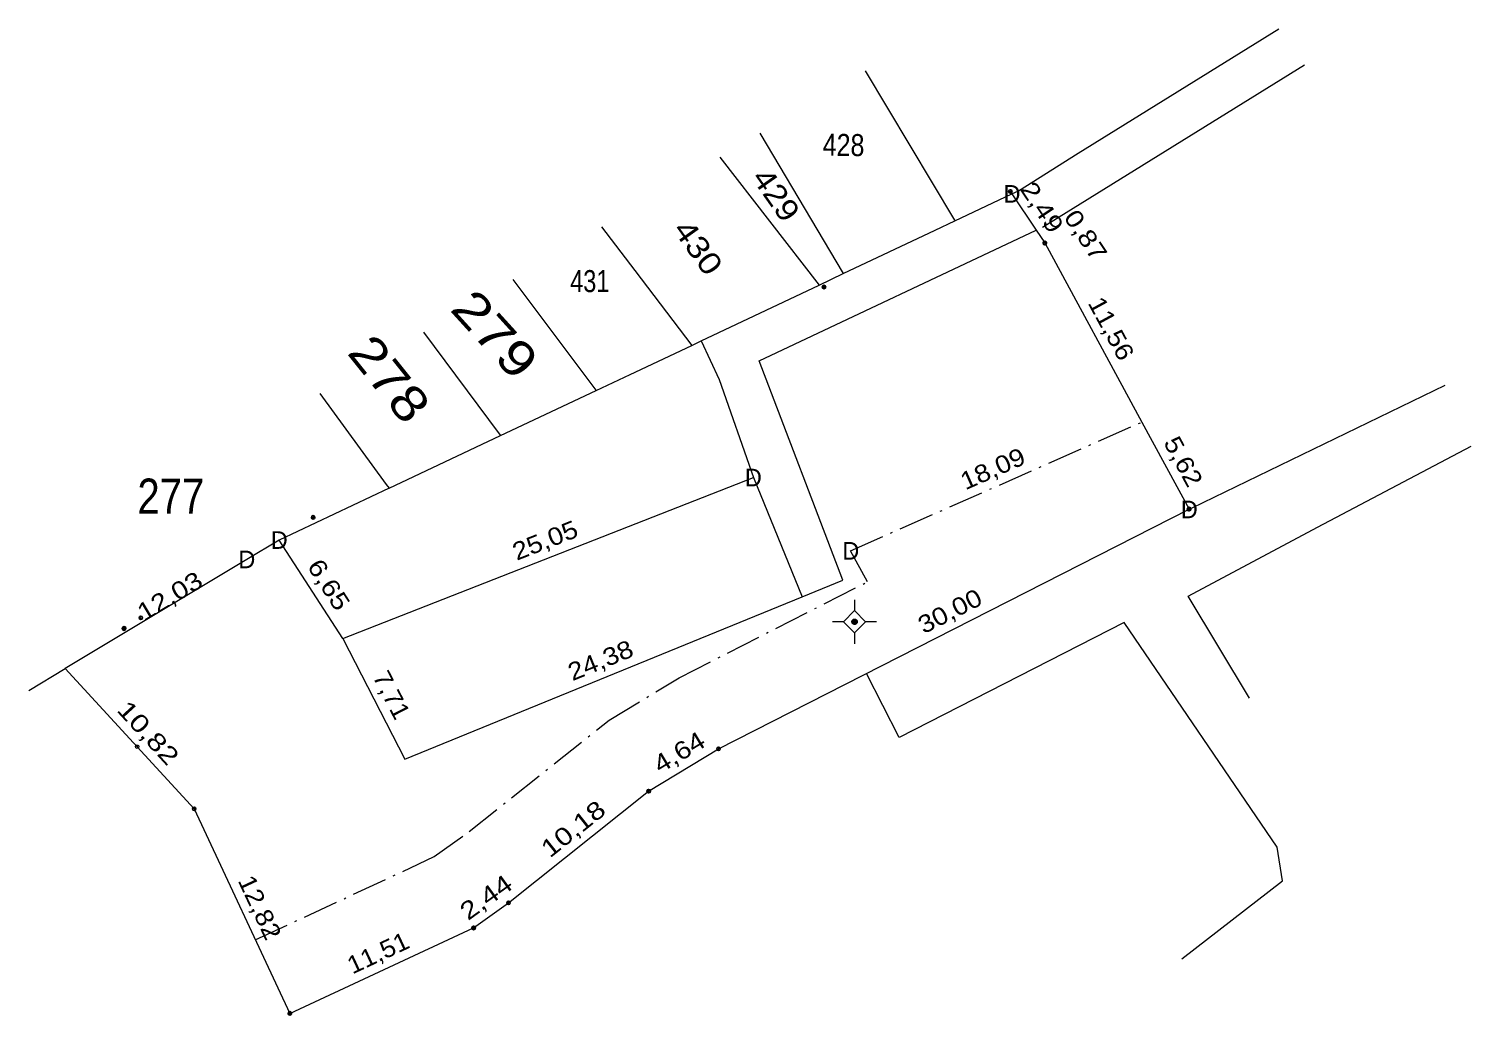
# Model space of a CAD drawing. Header units: metres. Extents: x 549210 to 552441, y 1837618 to 1841723.
# Drawn here: x 551061.8 to 551143.7, y 1838528.3 to 1838584.3 of the extents above; entities that cross this region are included whole.
import ezdxf
from ezdxf.enums import TextEntityAlignment as Align

# ---------------------------------------------------------------- set-up
doc = ezdxf.new("R2010")
doc.units = ezdxf.units.M
doc.header["$LTSCALE"] = 0.4
doc.header["$PDMODE"] = 32
doc.header["$PDSIZE"] = 0.2
doc.linetypes.add('DOT_DASHED', pattern=[7.7, 5, -1.2, 0.3, -1.2])
for name, color, linetype in [('1', 7, 'Continuous'), ('5', 7, 'Continuous'), ('63', 7, 'Continuous'), ('7', 7, 'Continuous')]:
    doc.layers.add(name, color=color, linetype=linetype)
for name, color, linetype, lineweight in [('10', 7, 'Continuous', 13), ('11', 7, 'DOT_DASHED', 13), ('13', 7, 'Continuous', 25), ('16', 7, 'Continuous', 13), ('29', 7, 'DOT_DASHED', 13), ('6', 7, 'Continuous', 13)]:
    doc.layers.add(name, color=color, linetype=linetype, lineweight=lineweight)

msp = doc.modelspace()

# ---------------------------------------------------------------- hatches: boundary and pattern name
at = {"layer": '11'}
msp.add_hatch(color=256, dxfattribs=at).paths.add_polyline_path([(551108.8698, 1838550.67, 1), (551108.5698, 1838550.67, 1)])

# ---------------------------------------------------------------- linework, layer by layer
at = {"layer": '10'}
for p, q in [((551117.66, 1838574.97), (551119.04, 1838572.9)), ((551125.04, 1838562.01), (551127.72, 1838557.07)), ((551079.65, 1838549.72), (551102.97, 1838558.86)), ((551127.72, 1838557.07), (551127.73, 1838557.05))]:
    msp.add_line(p, q, dxfattribs=at)
at = {"layer": '10', "linetype": 'DOT_DASHED'}
msp.add_line((551108.49, 1838554.7), (551125.04, 1838562.01), dxfattribs=at)
at = {"layer": '10'}
for points in [[(551105.75, 1838552.09), (551108.06, 1838553.04), (551103.3, 1838565.49), (551119.04, 1838572.9)], [(551119.04, 1838572.9), (551119.53, 1838572.18), (551125.04, 1838562.01)], [(551079.65, 1838549.72), (551076.04, 1838555.31), (551074.2, 1838554.21), (551063.89, 1838548.01), (551071.21, 1838540.05), (551076.64, 1838528.43), (551087.08, 1838533.28), (551089.06, 1838534.71), (551097.02, 1838541.05), (551100.99, 1838543.45), (551127.72, 1838557.07)], [(551079.65, 1838549.72), (551083.18, 1838542.86), (551105.75, 1838552.09)]]:
    msp.add_lwpolyline(points, dxfattribs=at)
msp.add_point((551067.97, 1838543.58), dxfattribs=at)
at = {"layer": '11'}
for p, q in [((551108.72, 1838551.92), (551108.72, 1838551.3)), ((551108.1, 1838550.67), (551107.47, 1838550.67)), ((551109.97, 1838550.67), (551109.34, 1838550.67)), ((551108.72, 1838550.04), (551108.72, 1838549.42))]:
    msp.add_line(p, q, dxfattribs=at)
msp.add_lwpolyline([(551108.72, 1838551.3), (551108.1, 1838550.67), (551108.72, 1838550.04), (551109.34, 1838550.67)], close=True, dxfattribs=at)
msp.add_circle((551108.7198, 1838550.67), 0.15, dxfattribs=at)
at = {"layer": '16'}
for p, q in [((551121.42, 1838577.28), (551132.81, 1838584.34)), ((551119.4, 1838573.07), (551134.27, 1838582.3)), ((551103.34, 1838578.41), (551108.08, 1838570.44)), ((551101.06, 1838577.06), (551106.7, 1838569.78)), ((551099.47, 1838566.36), (551100.01, 1838566.62)), ((551088.61, 1838561.24), (551094.04, 1838563.8)), ((551082.28, 1838558.25), (551076.04, 1838555.31)), ((551061.82, 1838546.77), (551063.89, 1838548.01))]:
    msp.add_line(p, q, dxfattribs=at)
for points in [[(551109.32, 1838581.95), (551114.39, 1838573.47), (551114.41, 1838573.44)], [(551117.66, 1838574.97), (551118.03, 1838575.15), (551121.42, 1838577.28)], [(551094.34, 1838573.09), (551096.23, 1838570.61), (551099.47, 1838566.36)], [(551089.3, 1838570.11), (551094.02, 1838563.83), (551094.04, 1838563.8)], [(551084.24, 1838567.12), (551088.53, 1838561.35), (551088.61, 1838561.24)], [(551094.04, 1838563.8), (551095.98, 1838564.72), (551099.47, 1838566.36)], [(551078.34, 1838563.63), (551082.12, 1838558.47), (551082.28, 1838558.25), (551088.61, 1838561.24)], [(551127.73, 1838557.05), (551127.9, 1838557.14), (551142.26, 1838564.11)], [(551131.16, 1838546.33), (551127.66, 1838552.13), (551135.01, 1838556.05), (551143.74, 1838560.64)], [(551127.3, 1838531.53), (551133.02, 1838535.96), (551132.73, 1838537.87), (551124.04, 1838550.62), (551111.25, 1838544.1), (551109.39, 1838547.73)]]:
    msp.add_lwpolyline(points, dxfattribs=at)
at = {"layer": '29'}
msp.add_lwpolyline([(551074.68, 1838532.6), (551084.85, 1838537.33), (551086.83, 1838538.76), (551094.79, 1838545.09), (551098.76, 1838547.49), (551109.45, 1838552.94), (551108.49, 1838554.7)], dxfattribs=at)
at = {"layer": '6'}
for p, q in [((551114.41, 1838573.44), (551117.66, 1838574.97)), ((551106.7, 1838569.78), (551108.08, 1838570.44)), ((551100.01, 1838566.62), (551106.7, 1838569.78)), ((551102.97, 1838558.86), (551105.75, 1838552.09))]:
    msp.add_line(p, q, dxfattribs=at)
for points in [[(551108.08, 1838570.44), (551113.3, 1838572.91), (551114.41, 1838573.44)], [(551100.01, 1838566.62), (551101.03, 1838564.42), (551102.97, 1838558.86)]]:
    msp.add_lwpolyline(points, dxfattribs=at)
at = {"layer": '7'}
for p in [(551117.57, 1838575.1), (551119.53, 1838572.18), (551119.53, 1838572.17), (551106.98, 1838569.68), (551127.71, 1838557.06), (551127.72, 1838557.07), (551077.97, 1838556.6), (551067.22, 1838550.28), (551067.23, 1838550.31), (551068.18, 1838550.89), (551100.99, 1838543.45), (551097.02, 1838541.05), (551097.03, 1838541.05), (551071.21, 1838540.05), (551089.06, 1838534.71), (551087.08, 1838533.28), (551087.09, 1838533.29), (551076.64, 1838528.43)]:
    msp.add_point(p, dxfattribs=at)

# ---------------------------------------------------------------- texts
at = {"layer": '1'}
for p in [(551117.66, 1838574.47), (551102.97, 1838558.36), (551127.73, 1838556.55), (551076.04, 1838554.81), (551108.505, 1838554.2), (551074.2, 1838553.71)]:
    msp.add_text('D', height=1, dxfattribs=at).set_placement(p, align=Align.CENTER)
at = {"layer": '13'}
for s, height, rotation, width, p in [('428', 1.25, 359.217, 0.85, (551108.0865, 1838577.1236)), ('429', 1.25, 305.093, 1.15, (551103.752, 1838574.5593)), ('279', 2, 312.259, 1.25, (551087.5586, 1838566.3225)), ('278', 2, 308.688, 1.2, (551081.5196, 1838563.8401))]:
    msp.add_text(s, height=height, rotation=rotation, dxfattribs=dict(at, width=width)).set_placement(p, align=Align.CENTER)
at = {"layer": '13', "width": 0.85}
msp.add_text('277', height=2, dxfattribs=at).set_placement((551069.885, 1838556.8), align=Align.CENTER)
at = {"layer": '5'}
for s, rotation, width, p in [('2,49', 303.758, 1.2, (551118.9572, 1838573.9328)), ('0,87', 303.759, 1.2, (551121.4272, 1838572.3428)), ('11,56', 298.461, 1.15, (551122.8596, 1838567.0883)), ('5,62', 298.461, 1.15, (551126.9525, 1838559.5333)), ('18,09', 23.838, 1.15, (551116.7679, 1838558.9056)), ('25,05', 21.402, 1.15, (551091.3226, 1838554.8326)), ('6,65', 302.854, 1.2, (551078.4401, 1838552.5062)), ('12,03', 31.005, 1.2, (551070.0825, 1838551.7012)), ('30,00', 27.012, 1.15, (551114.3629, 1838550.8287)), ('24,38', 22.242, 1.15, (551094.4757, 1838548.0203)), ('7,71', 297.229, 1.1, (551081.9824, 1838546.2838)), ('10,82', 312.598, 1.3, (551068.2326, 1838544.0284)), ('4,64', 31.118, 1.2, (551099.0116, 1838542.8361)), ('10,18', 38.528, 1.25, (551093.0486, 1838538.5206)), ('12,82', 295.046, 1.15, (551074.484, 1838534.2367)), ('2,44', 35.824, 1.25, (551088.0824, 1838534.6207)), ('11,51', 24.913, 1.1, (551081.8644, 1838531.4123))]:
    msp.add_text(s, height=1, rotation=rotation, dxfattribs=dict(at, width=width)).set_placement(p, align=Align.CENTER)
at = {"layer": '63', "width": 1.2}
msp.add_text('430', height=1.25, rotation=305.4, dxfattribs=at).set_placement((551099.328, 1838571.572), align=Align.CENTER)
at = {"layer": '63', "width": 0.8}
msp.add_text('431', height=1.25, dxfattribs=at).set_placement((551093.68, 1838569.39), align=Align.CENTER)

doc.saveas('drawing.dxf')
